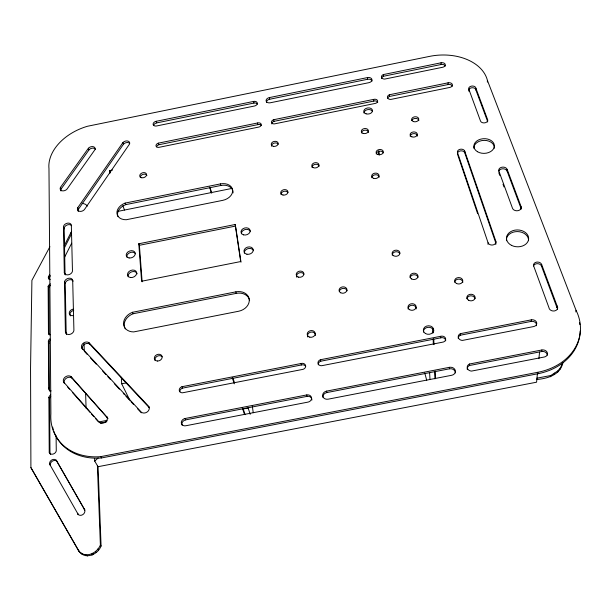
<?xml version="1.0" encoding="UTF-8"?>
<svg xmlns="http://www.w3.org/2000/svg" width="611" height="611" viewBox="0 0 611 611"><rect width="100%" height="100%" fill="white"/><g stroke="black" fill="none" stroke-linecap="round" stroke-linejoin="round"><path stroke-width="0.92" d="M469.042 91.467L469.042 89.756A3.643 2.497 -3.3 0 1 471.409 86.128A3.643 2.497 -3.3 0 1 475.938 88.351L487.601 119.611L487.563 121.314A3.651 2.566 -2.3 0 1 487.677 121.979M467.346 369.647A4.498 3.765 3.2 0 1 469.447 365.523L469.447 364.019L541.865 349.988A4.407 3.582 7.6 0 1 547.311 352.677A4.407 3.582 7.6 0 1 544.325 357L471.547 371.083A4.514 3.773 3.1 0 1 467.346 368.158A4.514 3.773 3.1 0 1 469.447 364.019M487.563 121.314L475.923 90.069L475.938 88.351M487.372 82.073L487.402 80.354A47.704 32.765 -4.6 0 0 429.579 56.38L87.549 126.248A46.879 32.314 -20 0 0 48.972 168.636L50.889 413.723A56.991 46.085 -29.2 0 0 100.762 456.631L101.533 457.945L537.726 373.779A58.098 46.795 5.1 0 0 580.213 331.116M488.013 244.362L488.059 242.735L457.509 152.559A3.719 2.681 -2.9 0 1 460.236 149.26A3.719 2.681 -2.9 0 1 464.727 151.116L495.811 241.2L495.75 242.827A4.002 3.07 0.5 0 1 495.75 244.423M521.137 209.138A4.43 3.307 1 0 0 520.977 208.282L507.092 171.072L507.161 169.392A4.3 3.124 -0.6 0 0 501.898 167.215A4.3 3.124 -0.6 0 0 498.859 171.057L512.522 208.32A4.437 3.307 1 0 0 517.991 210.673A4.437 3.307 1 0 0 521.084 206.617L507.161 169.392M520.977 208.282L521.084 206.617M536.489 325.747A4.292 3.445 5.6 0 0 531.15 321.417L531.287 319.851L460.411 333.652A4.407 3.62 1.3 0 0 458.342 337.631A4.407 3.62 1.3 0 0 462.428 340.419L533.64 326.564A4.3 3.445 5.6 0 0 536.595 322.402A4.3 3.445 5.6 0 0 531.287 319.851M557.499 309.601A4.384 3.46 6.2 0 0 556.949 307.585L541.491 266.083L541.636 264.464A4.14 3.192 3.7 0 0 536.519 262.15A4.14 3.192 3.7 0 0 533.686 266.022L548.93 307.6A4.399 3.467 6.2 0 0 554.559 310.93A4.399 3.467 6.2 0 0 557.133 305.996L541.636 264.464M537.413 373.726L536.573 382.203L98.058 466.697L94.72 461.129L94.621 458.471M538.91 358.657L539.559 352.058M537.726 373.779L537.879 372.275A58.213 46.841 5 0 0 576.058 310.342L487.402 80.354M547.319 355.136A4.399 3.582 7.7 0 0 541.705 351.524L541.865 349.988M556.949 307.585L557.133 305.996M550.679 376.788L550.832 375.498L557.942 370.831L560.463 367.707L562.723 363.064C560.447 374.864 547.082 378.713 536.649 379.492M554.23 374.451L554.391 373.161M557.782 372.122L557.942 370.831M562.548 364.362L562.792 362.476M560.295 369.006L560.463 367.707M575.837 311.931L576.058 310.342M64.422 257.567L71.678 243.17M49.071 279.334A3.391 2.49 -25.2 0 1 49.04 278.181L48.384 276.92L49.667 274.385M64.277 245.66L70.716 232.99A3.254 2.345 -22.8 0 1 71.617 231.615M49.04 278.181L50.323 275.645M64.461 247.791L71.319 234.28A3.254 2.345 -22.8 0 1 71.655 233.562M49.911 246.707L31.909 280.35L30.55 368.135L30.909 467.606L78.345 550.312C84.127 560.234 97.661 555.162 101.075 546.013L98.058 466.697M78.345 550.312C84.669 559.18 97.034 553.528 100.38 545.004L97.393 465.59M77.742 207.732L122.887 142.623A3.88 2.673 -18.5 0 1 127.791 141.057A3.88 2.673 -18.5 0 1 129.41 144.234L84.417 209.588A4.071 2.895 -21.8 0 1 79.285 211.253A4.071 2.895 -21.8 0 1 77.742 207.732L78.422 209.26A4.063 2.895 -21.8 0 0 78.246 211.421M78.422 209.26L123.468 144.204A3.872 2.673 -18.5 0 1 129.669 143.318M60.993 190.968A3.987 2.78 -21.8 0 1 61.192 188.883L89.023 149.832A3.872 2.658 -19.9 0 1 92.643 148.152A3.872 2.658 -19.9 0 1 95.576 149.489M60.497 187.348L88.389 148.267A3.88 2.658 -19.9 0 1 93.292 146.701A3.88 2.658 -19.9 0 1 94.804 149.894L67.004 189.112A3.994 2.78 -21.8 0 1 61.955 190.747A3.994 2.78 -21.8 0 1 60.497 187.348L61.192 188.883M94.72 461.129L98.142 457.952M269.344 97.6L367.432 77.589A3.849 2.635 -7.7 0 1 371.916 79.369A3.849 2.635 -7.7 0 1 368.876 82.684L270.352 102.763A3.811 2.627 -12 0 1 266.113 100.945A3.811 2.627 -12 0 1 269.344 97.6L269.672 99.242A3.803 2.627 -12 0 0 266.449 102.579M383.349 74.573L441.073 62.796A3.46 2.329 -4.8 0 1 445.22 64.354A3.46 2.329 -4.8 0 1 442.647 67.271L384.686 79.086A3.574 2.436 -7 0 1 381.508 77.337A3.574 2.436 -7 0 1 383.349 74.573L383.487 76.26A3.567 2.436 -7 0 0 381.585 78.506M156.187 121.299L253.573 101.434A3.391 2.337 -12.7 0 1 257.307 103.053A3.391 2.337 -12.7 0 1 254.405 106.031L156.637 125.958A3.383 2.314 -16.9 0 1 153.117 124.3A3.383 2.314 -16.9 0 1 156.187 121.299L156.699 122.895A3.376 2.314 -16.9 0 0 153.689 125.263M269.672 99.242L367.601 79.277A3.842 2.627 -7.7 0 1 372.076 81.049M383.487 76.26L441.119 64.506A3.452 2.329 -4.8 0 1 445.259 66.057M156.699 122.895L253.932 103.068A3.383 2.337 -12.7 0 1 257.437 104.114M389.352 94.766L448.1 82.821A3.521 2.413 -4.3 0 1 452.339 84.448A3.521 2.413 -4.3 0 1 449.727 87.457L390.742 99.44A3.635 2.52 -6.7 0 1 387.496 97.623A3.635 2.52 -6.7 0 1 389.352 94.766L389.482 96.446A3.628 2.52 -6.6 0 0 387.649 98.218M158.31 143.157L257.483 123.002A3.047 2.139 -12.6 0 1 261.233 124.407A3.047 2.139 -12.6 0 1 258.232 127.18L158.723 147.388A3.047 2.123 -17.2 0 1 155.996 145.785A3.047 2.123 -17.2 0 1 158.31 143.157L158.829 144.746A3.04 2.123 -17.2 0 0 156.561 146.846M273.659 119.718L373.604 99.41A3.078 2.139 -7.4 0 1 377.59 100.769A3.078 2.139 -7.4 0 1 374.772 103.511L274.469 123.88A3.055 2.146 -11.9 0 1 271.528 122.315A3.055 2.146 -11.9 0 1 273.659 119.718L273.988 121.352A3.047 2.146 -11.9 0 0 271.864 123.941M389.482 96.446L448.138 84.532A3.513 2.413 -4.3 0 1 452.361 86.151M158.829 144.746L257.834 124.636A3.04 2.139 -12.6 0 1 261.355 125.469M273.988 121.352L373.764 101.082A3.07 2.139 -7.4 0 1 377.743 102.442M109.858 173.455L109.697 170.622L112.485 170.057M125.125 203.096L220.388 183.903A11.273 8.279 -15.2 0 1 232.6 189.906A11.273 8.279 -15.2 0 1 222.748 200.355L126.233 219.739A11.578 8.394 -19.9 0 1 116.915 213.17A11.578 8.394 -19.9 0 1 125.125 203.096L125.729 204.639A11.556 8.386 -20 0 0 117.931 216.515M125.729 204.639L220.831 185.492A11.258 8.271 -15.2 0 1 233.066 192.908M118.03 211.345L231.798 188.455M138.781 243.766L235.151 224.504L235.571 226.07L139.384 245.294L138.781 243.766L141.599 281.243L240.703 261.554L235.151 224.504M132.419 312.297L235.838 291.852A12.243 9.761 -16.5 0 1 249.212 299.184A12.243 9.761 -16.5 0 1 238.611 311.251L133.733 331.91A12.61 9.852 -23.3 0 1 123.559 323.967A12.61 9.852 -23.3 0 1 132.419 312.297L133.061 313.764A12.587 9.845 -23.3 0 0 125.286 328.894M133.061 313.764L236.281 293.372A12.22 9.753 -16.5 0 1 249.624 300.627M121.322 377.3L121.688 383.784L126.362 382.876M181.979 386.71L301.032 363.514A3.651 3.078 -12.8 0 1 305.637 365.729A3.651 3.078 -12.8 0 1 302.124 369.518L182.574 392.789A3.674 3.04 -23.6 0 1 179.252 390.337A3.674 3.04 -23.6 0 1 181.979 386.71L182.559 388.122A3.666 3.04 -23.7 0 0 179.84 391.735M320.47 359.726L440.646 336.317A3.719 3.07 -0.3 0 1 445.587 338.479A3.719 3.07 -0.3 0 1 442.318 342.236L321.646 365.722A3.666 3.093 -10.9 0 1 318.01 363.316A3.666 3.093 -10.9 0 1 320.47 359.726L320.775 361.2A3.658 3.086 -10.9 0 0 318.316 364.782M182.559 388.122L301.376 364.981A3.643 3.078 -12.8 0 1 305.668 366.363M320.775 361.2L440.699 337.837A3.712 3.063 -0.2 0 1 445.717 340.862M458.235 338.387A4.399 3.62 1.3 0 1 460.427 335.187L531.15 321.417M98.738 421.98L107.146 420.345M100.372 423.049L106.902 421.781M185.072 418.504L306.722 394.935A4.231 3.643 -13 0 1 311.526 397.723A4.231 3.643 -13 0 1 308.02 402.107L185.775 425.76A4.246 3.582 -25.3 0 1 181.307 422.927A4.246 3.582 -25.3 0 1 185.072 418.504L185.652 419.879A4.239 3.582 -25.4 0 0 182.131 425.203M326.595 391.116L449.421 367.326A4.85 4.086 1.5 0 1 455.264 370.388A4.85 4.086 1.5 0 1 451.674 375.284L328.168 399.174A4.766 4.101 -10.7 0 1 322.707 396.05A4.766 4.101 -10.7 0 1 326.595 391.116L326.885 392.552A4.758 4.101 -10.7 0 0 323.005 397.471M185.652 419.879L307.058 396.371A4.224 3.635 -12.9 0 1 311.877 400.09M326.885 392.552L449.459 368.815A4.842 4.078 1.5 0 1 455.416 372.931M242.582 409.103L248.158 408.018L250.205 414.327M469.447 365.523L541.705 351.524M100.762 456.631L537.879 372.275M536.771 378.209L550.832 375.498M82.05 203.165L85.38 204.265L87.64 206.029M89.076 342.771L148.687 406.376L149.336 407.758L89.809 344.207L89.076 342.771A4.529 3.513 -26.7 0 0 83.363 343.13A4.529 3.513 -26.7 0 0 81.935 348.094L82.684 349.523A4.521 3.513 -26.8 0 1 84.104 344.566A4.521 3.513 -26.8 0 1 89.809 344.207M81.935 348.094L141.309 412.158A4.758 3.918 -27.2 0 0 147.388 411.837A4.758 3.918 -27.2 0 0 148.687 406.376M84.616 351.608L87.19 354.395M90.413 357.87L96.217 364.133M102.663 371.091L105.886 374.574M107.819 376.659L110.392 379.439M114.265 383.616L119.42 389.184M123.285 393.354L124.575 394.744M125.866 396.142L129.081 399.617M131.021 401.702L133.595 404.49M137.46 408.66L141.332 412.837M107.574 417.916L71.884 378.056A4.644 3.635 -29.3 0 0 66.072 378.4A4.644 3.635 -29.3 0 0 64.567 383.571L63.765 382.18A4.651 3.643 -29.2 0 1 65.278 377.002A4.651 3.643 -29.2 0 1 71.105 376.666L107.574 417.916A4.781 3.887 -30.1 0 1 107.971 418.764M63.765 382.18L99.349 422.361A4.789 3.895 -30 0 0 105.398 422.048A4.789 3.895 -30 0 0 106.833 416.557M67.684 387.091L69.555 389.207M72.671 392.728L90.123 412.448M91.375 413.853L93.865 416.671M95.736 418.779L98.234 421.598M81.362 553.161L82.095 554.162M85.334 554.765L86.052 555.766M86.785 555.009L87.51 556.01M91.406 554.131L92.116 555.132M30.909 467.606L79.079 551.321M92.819 553.329L93.529 554.33M95.453 551.374L96.156 552.382M97.76 549.052L98.455 550.06M100.38 545.004L101.075 546.013M49.644 464.177L50.392 465.277A3.918 3.162 -35 0 1 52.431 461.137A3.918 3.162 -35 0 1 56.907 461.29L84.86 510.124L56.174 460.182A3.926 3.17 -34.9 0 0 51.691 460.037A3.926 3.17 -34.9 0 0 49.644 464.177L78.155 514.34L77.437 513.293A4.04 3.368 -37.8 0 0 82.768 514.653A4.04 3.368 -37.8 0 0 84.15 509.07M50.721 394.935A3.651 2.864 -30.8 0 0 48.872 397.394L49.231 452.232L49.972 453.347A3.796 3.047 -34.2 0 0 50.66 454.546M56.174 460.182L56.907 461.29M48.872 397.394L49.59 398.555L49.972 453.347M49.827 338.822A3.544 2.696 -27.9 0 0 48.391 341.977L48.689 387.954L49.392 389.131A3.666 2.864 -30.3 0 0 50.163 391.46M48.391 341.977L49.079 343.191L49.392 389.131M71.105 376.666L71.884 378.056M50.545 283.924A3.345 2.467 -25.6 0 0 48.147 286.391L48.452 333.186L49.14 334.408A3.46 2.627 -27.5 0 0 49.376 334.958M65.392 331.315A4.468 3.414 -26.7 0 0 69.738 334.408A4.468 3.414 -26.7 0 0 73.9 329.635L72.694 280.396A4.308 3.2 -24.7 0 0 68.524 278.295A4.308 3.2 -24.7 0 0 64.483 282.03L65.392 331.315L66.164 332.751A4.46 3.414 -26.7 0 0 66.614 334.599M48.147 286.391L48.811 287.644L49.14 334.408M64.483 282.03L65.224 283.512L66.164 332.751M64.308 272.697A4.277 3.154 -24.3 0 0 68.447 274.774A4.277 3.154 -24.3 0 0 72.465 271.07L71.35 225.765A4.117 2.948 -22.8 0 0 67.34 223.198A4.117 2.948 -22.8 0 0 63.468 227.353L64.308 272.697L65.049 274.186A4.269 3.147 -24.4 0 0 65.301 274.904M121.688 383.784L130.074 400.732M63.468 227.353L64.186 228.865L65.049 274.186M70.716 232.99L71.319 234.28M88.389 148.267L89.023 149.832M109.697 170.622L110.392 172.401M122.788 205.67L124.499 210.039M469.042 89.756L480.513 121.039A3.658 2.566 -2.3 0 0 484.974 122.803A3.658 2.566 -2.3 0 0 487.601 119.611M498.797 172.73L499.775 175.395M503.021 184.262L503.991 186.92M122.887 142.623L123.468 144.204M464.727 151.116L464.734 152.796L495.75 242.827M457.83 155.141L477.649 213.72M232.195 377.529L234.296 383.823M242.399 408.102L244.499 414.395M232.867 377.888L234.349 382.349M243.056 408.507L245.118 414.686M235.838 291.852L236.281 293.372M209.634 187.096L211.223 192.595M210.123 187.722L211.689 193.168M220.388 183.903L220.831 185.492M424.76 372.947L426.715 380.309M306.722 394.935L307.058 396.371M301.032 363.514L301.376 364.981M257.483 123.002L257.834 124.636M253.573 101.434L253.932 103.068M235.716 226.994L240.994 262.172M252.32 406.185L253.252 412.723M367.432 77.589L367.601 79.277M378.889 151.253L379.24 154.988M373.604 99.41L373.764 101.082M378.499 150.917L378.858 154.705M139.384 245.294L142.134 281.808M429.632 372.802L429.976 379.286M432.641 328.443L432.855 333.186M433.123 338.876L433.382 344.566M434.612 371.404L434.956 378.896M433.275 328.634L433.451 332.399M433.749 338.998L434.001 344.657M435.192 371.045L435.528 378.583M440.646 336.317L440.699 337.837M84.051 343.519L84.287 351.126M85.601 392.965L86.082 408.179M441.073 62.796L441.119 64.506M449.421 367.326L449.459 368.815M448.1 82.821L448.138 84.532M457.509 152.559L457.532 154.239A3.712 2.681 -2.9 0 1 460.251 150.94A3.712 2.681 -2.9 0 1 464.734 152.796M56.097 435.758L56.265 450.872A3.803 3.055 -34.1 0 1 52.767 454.141A3.803 3.055 -34.1 0 1 49.231 452.232M460.411 333.652L460.427 335.187M49.079 343.191A3.536 2.696 -27.9 0 1 50.514 340.037M48.811 287.644A3.338 2.467 -25.6 0 1 50.514 285.513M70.441 315.895A4.086 3.101 -25.8 0 1 73.717 310.403M49.59 398.555A3.643 2.856 -30.8 0 1 50.774 396.6M51.141 390.918A3.674 2.872 -30.3 0 1 48.689 387.954M50.232 279.464A3.399 2.497 -25.2 0 1 48.384 276.92M50.255 334.752A3.467 2.627 -27.5 0 1 48.452 333.186M73.244 315.597A4.094 3.101 -25.8 0 1 69.242 313.153A4.094 3.101 -25.8 0 1 73.083 309.158M468.683 90.023A3.643 2.497 -3.3 0 1 472.479 87.74A3.643 2.497 -3.3 0 1 475.923 90.069M281.083 194.665A3.643 2.711 -11.9 0 1 283.687 191.411A3.643 2.711 -11.9 0 1 287.972 192.572M410.126 277.615A3.994 3.17 -3.7 0 1 414.067 274.751A3.994 3.17 -3.7 0 1 418.039 277.394M392.27 255.261A3.91 3.063 -5.2 0 1 395.248 251.862A3.91 3.063 -5.2 0 1 399.8 253.588M454.676 282.221A4.063 3.223 -0.5 0 1 458.922 279.143A4.063 3.223 -0.5 0 1 462.794 282.488M466.888 298.695A4.124 3.299 0.7 0 1 470.936 295.816A4.124 3.299 0.7 0 1 475.06 298.664M506.458 240.703A11.074 8.432 1.9 0 1 517.28 231.577A11.074 8.432 1.9 0 1 528.523 240.696M140.309 177.518A3.513 2.497 -18.5 0 1 142.997 174.387A3.513 2.497 -18.5 0 1 146.946 175.403M579.541 322.73A58.098 46.795 5.1 0 1 579.854 324.586M65.224 283.512A4.3 3.192 -24.7 0 1 68.76 279.899A4.3 3.192 -24.7 0 1 73.167 281.144M126.874 257.116A4.667 3.49 -21.1 0 1 130.059 252.618A4.667 3.49 -21.1 0 1 135.482 253.748M241.421 233.761A4.651 3.544 -14.5 0 1 245.011 229.583A4.651 3.544 -14.5 0 1 250.311 231.302M155.118 360.597A4.04 3.261 -23.6 0 1 157.18 356.266A4.04 3.261 -23.6 0 1 162.152 356.801M128.195 276.775A4.735 3.59 -21.7 0 1 131.716 271.842A4.735 3.59 -21.7 0 1 137.177 273.82M312.129 167.643A3.597 2.627 -10.1 0 1 315.085 164.367A3.597 2.627 -10.1 0 1 319.179 166.223M271.605 146.182A3.506 2.505 -12 0 1 274.125 143.142A3.506 2.505 -12 0 1 278.234 144.181M363.965 113.027A4.376 3.07 -7.6 0 1 367.623 109.652A4.376 3.07 -7.6 0 1 372.489 111.477M361.491 132.954A3.551 2.536 -7.7 0 1 365.011 130.174A3.551 2.536 -7.7 0 1 368.555 132.472M376.261 154.003A3.62 2.627 -6.9 0 1 379.355 151.192A3.62 2.627 -6.9 0 1 383.341 152.857M371.847 177.77A3.681 2.719 -7 0 1 375.391 174.761A3.681 2.719 -7 0 1 379.179 177.19M410.202 136.284A3.613 2.581 -5.3 0 1 413.891 133.603A3.613 2.581 -5.3 0 1 417.397 136.085M411.806 120.611A3.567 2.52 -5.4 0 1 415.556 118.427A3.567 2.52 -5.4 0 1 418.848 120.642M473.876 148.336A10.242 7.34 -1.9 0 1 484.286 140.37A10.242 7.34 -1.9 0 1 494.276 148.297M423.454 332.124A5.201 4.277 -1.6 0 1 427.99 327.336A5.201 4.277 -1.6 0 1 433.772 331.009M296.862 277.241A3.88 3.07 -11.7 0 1 296.579 276.485M296.564 275.676A3.88 3.07 -11.7 0 1 299.81 272.727A3.88 3.07 -11.7 0 1 303.911 274.224M339.311 291.523A3.956 3.177 -8.7 0 1 343.061 288.415A3.956 3.177 -8.7 0 1 347.117 290.821M307.524 335.317A4.048 3.345 -11.5 0 1 311.938 332.048A4.048 3.345 -11.5 0 1 315.528 335.515M307.845 337.012A4.048 3.345 -11.5 0 1 307.547 336.187M533.518 265.991A4.132 3.192 3.8 0 1 537.443 263.677A4.132 3.192 3.8 0 1 541.491 266.083M408.14 309.074A4.078 3.307 -3.3 0 1 412.158 305.248A4.078 3.307 -3.3 0 1 416.213 308.883M498.805 171.118A4.292 3.124 -0.5 0 1 502.945 168.789A4.292 3.124 -0.5 0 1 507.092 171.072M101.533 457.945A56.876 46.039 -29.2 0 1 53.791 431.122M53.272 429.51A56.876 46.039 -29.2 0 1 52.63 427.058M244.408 253.198A4.72 3.643 -14.7 0 1 247.692 248.761A4.72 3.643 -14.7 0 1 253.267 250.227M64.186 228.865A4.109 2.948 -22.9 0 1 66.958 225.054A4.109 2.948 -22.9 0 1 71.632 225.711M495.811 241.2A4.01 3.07 0.5 0 1 492.955 244.95A4.01 3.07 0.5 0 1 488.059 242.735M282.992 195.024A3.651 2.711 -11.9 0 0 287.911 191.633A3.651 2.711 -11.9 0 0 282.091 190.411A3.651 2.711 -11.9 0 0 282.992 195.024M411.577 278.944A4.002 3.177 -3.7 0 0 417.955 276.646A4.002 3.177 -3.7 0 0 412.425 273.461A4.002 3.177 -3.7 0 0 411.577 278.944M393.56 255.696A3.918 3.063 -5.2 0 0 399.884 253.565A3.918 3.063 -5.2 0 0 394.614 250.411A3.918 3.063 -5.2 0 0 393.56 255.696M456.532 283.504A4.071 3.223 -0.6 0 0 462.787 280.9A4.071 3.223 -0.6 0 0 456.837 277.929A4.071 3.223 -0.6 0 0 456.532 283.504M468.507 300.184A4.132 3.307 0.7 0 0 475.091 297.954A4.132 3.307 0.7 0 0 469.363 294.502A4.132 3.307 0.7 0 0 468.507 300.184M511.43 245.324A11.097 8.439 1.8 0 0 528.645 239.061A11.097 8.439 1.8 0 0 512.652 230.744A11.097 8.439 1.8 0 0 511.43 245.324M141.706 177.755A3.521 2.497 -18.5 0 0 146.579 174.456A3.521 2.497 -18.5 0 0 141.202 173.409A3.521 2.497 -18.5 0 0 141.706 177.755M129.12 257.964A4.674 3.49 -21.1 0 0 135.214 253.069A4.674 3.49 -21.1 0 0 127.867 252.007A4.674 3.49 -21.1 0 0 129.12 257.964M243.652 234.876A4.667 3.544 -14.5 0 0 250.174 230.614A4.667 3.544 -14.5 0 0 242.949 228.758A4.667 3.544 -14.5 0 0 243.652 234.876M313.29 167.628A3.605 2.627 -10.1 0 0 318.942 165.283A3.605 2.627 -10.1 0 0 313.917 163.015A3.605 2.627 -10.1 0 0 313.29 167.628M273.4 146.35A3.513 2.513 -12 0 0 278.15 143.165A3.513 2.513 -12 0 0 272.575 142.088A3.513 2.513 -12 0 0 273.4 146.35M366.088 113.837A4.384 3.07 -7.6 0 0 372.504 110.583A4.384 3.07 -7.6 0 0 365.844 108.514A4.384 3.07 -7.6 0 0 366.088 113.837M363.087 133.381A3.559 2.536 -7.7 0 0 368.38 130.807A3.559 2.536 -7.7 0 0 363.056 128.974A3.559 2.536 -7.7 0 0 363.087 133.381M246.943 254.237A4.735 3.651 -14.7 0 0 253.214 249.555A4.735 3.651 -14.7 0 0 245.66 248.051A4.735 3.651 -14.7 0 0 246.943 254.237M130.67 277.547A4.743 3.597 -21.7 0 0 136.566 272.315A4.743 3.597 -21.7 0 0 128.967 271.544A4.743 3.597 -21.7 0 0 130.67 277.547M157.417 361.032A4.048 3.261 -23.6 0 0 161.984 356.098A4.048 3.261 -23.6 0 0 155.331 355.785A4.048 3.261 -23.6 0 0 157.417 361.032M298.672 277.18A3.887 3.07 -11.7 0 0 303.873 273.43A3.887 3.07 -11.7 0 0 297.649 271.956A3.887 3.07 -11.7 0 0 298.672 277.18M340.739 292.791A3.964 3.185 -8.7 0 0 346.933 290.103A3.964 3.185 -8.7 0 0 341.32 287.246A3.964 3.185 -8.7 0 0 340.739 292.791M309.777 337.165A4.056 3.345 -11.5 0 0 315.192 333.14A4.056 3.345 -11.5 0 0 308.67 331.475A4.056 3.345 -11.5 0 0 309.777 337.165M425.332 333.453A5.209 4.285 -1.6 0 0 433.695 330.597A5.209 4.285 -1.6 0 0 426.585 326.098A5.209 4.285 -1.6 0 0 425.332 333.453M409.599 309.701A4.086 3.315 -3.4 0 0 416.114 307.333A4.086 3.315 -3.4 0 0 410.477 303.988A4.086 3.315 -3.4 0 0 409.599 309.701M477.428 151.696A10.257 7.347 -1.9 0 0 494.2 147.236A10.257 7.347 -1.9 0 0 480.75 139.14A10.257 7.347 -1.9 0 0 477.428 151.696M413.609 121.62A3.574 2.52 -5.4 0 0 418.764 118.962A3.574 2.52 -5.4 0 0 413.242 117.266A3.574 2.52 -5.4 0 0 413.609 121.62M411.829 136.811A3.613 2.581 -5.3 0 0 417.313 134.412A3.613 2.581 -5.3 0 0 411.974 132.327A3.613 2.581 -5.3 0 0 411.829 136.811M373.627 178.351A3.689 2.719 -7 0 0 379.019 175.548A3.689 2.719 -7 0 0 373.397 173.639A3.689 2.719 -7 0 0 373.627 178.351M377.949 154.514A3.628 2.627 -6.9 0 0 383.326 151.872A3.628 2.627 -6.9 0 0 377.865 149.955A3.628 2.627 -6.9 0 0 377.949 154.514"/></g></svg>
